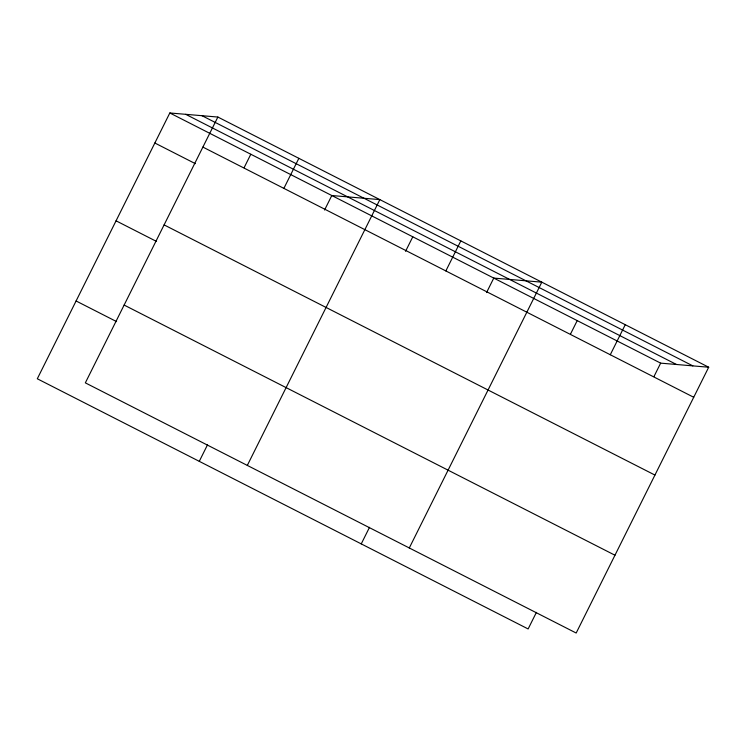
<?xml version="1.0" encoding="UTF-8"?>
<svg xmlns="http://www.w3.org/2000/svg" width="746" height="746" viewBox="0 0 746 746"><rect width="100%" height="100%" fill="white"/><g stroke="black" fill="none" stroke-linecap="round" stroke-linejoin="round"><path stroke-width="1.12" d="M217.869 117.047L85.342 382.857L576.173 633.028L708.7 367.228L217.869 117.047L169.827 112.972L37.3 378.772L528.131 628.953L536.411 612.354M244.101 167.719L250.815 154.245M283.881 188.374L298.857 158.329M199.275 461.336L207.547 444.737M324.566 210.027L331.802 195.527L379.845 199.611L247.318 465.411M405.554 251.309L412.79 236.808M445.847 270.929L460.832 240.883M361.25 543.89L369.522 527.291M486.541 292.591L493.777 278.09L541.82 282.165L409.293 547.974M570.503 334.087L577.217 320.612M610.284 354.742L625.26 324.697M653.944 376.609L660.658 363.143L708.7 367.228M202.017 115.705L692.847 365.876M185.679 114.315L676.51 364.496M169.827 112.972L660.658 363.143M202.893 147.093L693.724 397.273M154.842 143.008L195.34 163.654M164.101 224.891L654.932 475.071M116.059 220.816L156.548 241.452M124.134 305.058L614.965 555.229M76.092 300.974L116.581 321.61"/></g></svg>
